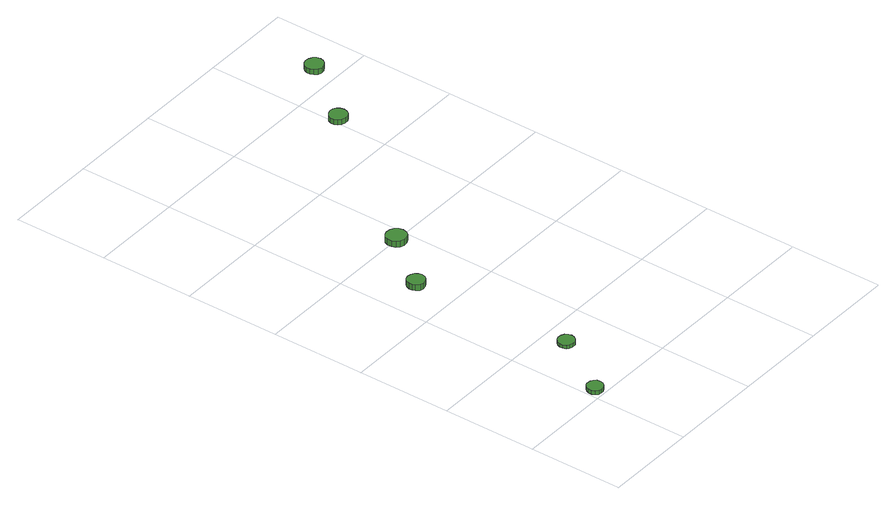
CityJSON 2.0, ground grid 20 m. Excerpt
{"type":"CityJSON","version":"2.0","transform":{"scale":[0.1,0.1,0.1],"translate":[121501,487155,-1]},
"CityObjects":{
"tree1":{"type":"SolitaryVegetationObject","attributes":{"function":"something"},"geometry":[{"type":"MultiSurface","lod":"1","boundaries":[[[0,1,2,3,4,5,6,7,8,9,10,11,12,13,14]],[[15,16,17,18,19,20,21,22,23,24,25,26,27,28,29]],[[0,29,28,1]],[[1,28,27,2]],[[2,27,26,3]],[[3,26,25,4]],[[4,25,24,5]],[[5,24,23,6]],[[6,23,22,7]],[[7,22,21,8]],[[8,21,20,9]],[[9,20,19,10]],[[10,19,18,11]],[[11,18,17,12]],[[12,17,16,13]],[[13,16,15,14]],[[14,15,29,0]]]}]},
"tree2":{"type":"SolitaryVegetationObject","attributes":{"function":"something"},"geometry":[{"type":"MultiSurface","lod":"1","boundaries":[[[30,31,32,33,34,35,36,37,38,39,40,41,42,43,44]],[[45,46,47,48,49,50,51,52,53,54,55,56,57,58,59]],[[30,59,58,31]],[[31,58,57,32]],[[32,57,56,33]],[[33,56,55,34]],[[34,55,54,35]],[[35,54,53,36]],[[36,53,52,37]],[[37,52,51,38]],[[38,51,50,39]],[[39,50,49,40]],[[40,49,48,41]],[[41,48,47,42]],[[42,47,46,43]],[[43,46,45,44]],[[44,45,59,30]]]}]},
"tree3":{"type":"SolitaryVegetationObject","attributes":{"function":"something"},"geometry":[{"type":"MultiSurface","lod":"1","boundaries":[[[60,61,62,63,64,65,66,67,68,69,70,71,72,73,74]],[[75,76,77,78,79,80,81,82,83,84,85,86,87,88,89]],[[60,89,88,61]],[[61,88,87,62]],[[62,87,86,63]],[[63,86,85,64]],[[64,85,84,65]],[[65,84,83,66]],[[66,83,82,67]],[[67,82,81,68]],[[68,81,80,69]],[[69,80,79,70]],[[70,79,78,71]],[[71,78,77,72]],[[72,77,76,73]],[[73,76,75,74]],[[74,75,89,60]]]}]},
"tree4":{"type":"SolitaryVegetationObject","attributes":{"function":"something"},"geometry":[{"type":"MultiSurface","lod":"1","boundaries":[[[90,91,92,93,94,95,96,97,98,99,100,101,102,103,104]],[[105,106,107,108,109,110,111,112,113,114,115,116,117,118,119]],[[90,119,118,91]],[[91,118,117,92]],[[92,117,116,93]],[[93,116,115,94]],[[94,115,114,95]],[[95,114,113,96]],[[96,113,112,97]],[[97,112,111,98]],[[98,111,110,99]],[[99,110,109,100]],[[100,109,108,101]],[[101,108,107,102]],[[102,107,106,103]],[[103,106,105,104]],[[104,105,119,90]]]}]},
"tree5":{"type":"SolitaryVegetationObject","attributes":{"function":"something"},"geometry":[{"type":"MultiSurface","lod":"1","boundaries":[[[120,121,122,123,124,125,126,127,128,129,130,131,132,133,134]],[[135,136,137,138,139,140,141,142,143,144,145,146,147,148,149]],[[120,149,148,121]],[[121,148,147,122]],[[122,147,146,123]],[[123,146,145,124]],[[124,145,144,125]],[[125,144,143,126]],[[126,143,142,127]],[[127,142,141,128]],[[128,141,140,129]],[[129,140,139,130]],[[130,139,138,131]],[[131,138,137,132]],[[132,137,136,133]],[[133,136,135,134]],[[134,135,149,120]]]}]},
"tree6":{"type":"SolitaryVegetationObject","attributes":{"function":"something"},"geometry":[{"type":"MultiSurface","lod":"1","boundaries":[[[150,151,152,153,154,155,156,157,158,159,160,161,162,163,164]],[[165,166,167,168,169,170,171,172,173,174,175,176,177,178,179]],[[150,179,178,151]],[[151,178,177,152]],[[152,177,176,153]],[[153,176,175,154]],[[154,175,174,155]],[[155,174,173,156]],[[156,173,172,157]],[[157,172,171,158]],[[158,171,170,159]],[[159,170,169,160]],[[160,169,168,161]],[[161,168,167,162]],[[162,167,166,163]],[[163,166,165,164]],[[164,165,179,150]]]}]}
},
"vertices":[
[38,22,15],[37,29,15],[32,35,15],[26,38,15],[19,39,15],[13,37,15],[8,32,15],[5,25,15],[5,18,15],[8,12,15],[13,7,15],[19,5,15],[26,6,15],[32,9,15],[37,15,15],[37,15,6],[32,9,6],[26,6,6],[19,5,6],[13,7,6],[8,12,6],[5,18,6],[5,25,6],[8,32,6],[13,37,6],[19,39,6],[26,38,6],[32,35,6],[37,29,6],[38,22,6],
[123,153,14],[121,160,14],[117,166,14],[111,169,14],[103,170,14],[96,168,14],[91,163,14],[88,156,14],[88,149,14],[91,142,14],[96,138,14],[103,135,14],[111,136,14],[117,140,14],[121,146,14],[121,146,6],[117,140,6],[111,136,6],[103,135,6],[96,138,6],[91,142,6],[88,149,6],[88,156,6],[91,163,6],[96,168,6],[103,170,6],[111,169,6],[117,166,6],[121,160,6],[123,153,6],
[101,486,20],[99,493,20],[95,499,20],[88,503,20],[80,504,20],[73,502,20],[67,496,20],[64,489,20],[64,482,20],[67,475,20],[73,469,20],[80,467,20],[88,468,20],[95,472,20],[99,478,20],[99,478,7],[95,472,7],[88,468,7],[80,467,7],[73,469,7],[67,475,7],[64,482,7],[64,489,7],[67,496,7],[73,502,7],[80,504,7],[88,503,7],[95,499,7],[99,493,7],[101,486,7],
[187,595,25],[185,604,25],[180,611,25],[172,615,25],[163,616,25],[155,614,25],[148,608,25],[145,600,25],[145,591,25],[148,583,25],[155,577,25],[163,574,25],[172,575,25],[180,579,25],[185,586,25],[185,586,12],[180,579,12],[172,575,12],[163,574,12],[155,577,12],[148,583,12],[145,591,12],[145,600,12],[148,608,12],[155,614,12],[163,616,12],[172,615,12],[180,611,12],[185,604,12],[187,595,12],
[428,915,21],[426,923,21],[422,929,21],[415,933,21],[407,934,21],[400,931,21],[394,926,21],[391,919,21],[391,911,21],[394,904,21],[400,899,21],[407,897,21],[415,897,21],[422,901,21],[426,907,21],[426,907,9],[422,901,9],[415,897,9],[407,897,9],[400,899,9],[394,904,9],[391,911,9],[391,919,9],[394,926,9],[400,931,9],[407,934,9],[415,933,9],[422,929,9],[426,923,9],[428,915,9],
[532,1049,18],[530,1057,18],[525,1063,18],[518,1067,18],[510,1068,18],[503,1066,18],[497,1060,18],[494,1053,18],[494,1045,18],[497,1038,18],[503,1032,18],[510,1030,18],[518,1031,18],[525,1035,18],[530,1041,18],[530,1041,6],[525,1035,6],[518,1031,6],[510,1030,6],[503,1032,6],[497,1038,6],[494,1045,6],[494,1053,6],[497,1060,6],[503,1066,6],[510,1068,6],[518,1067,6],[525,1063,6],[530,1057,6],[532,1049,6]
]}
